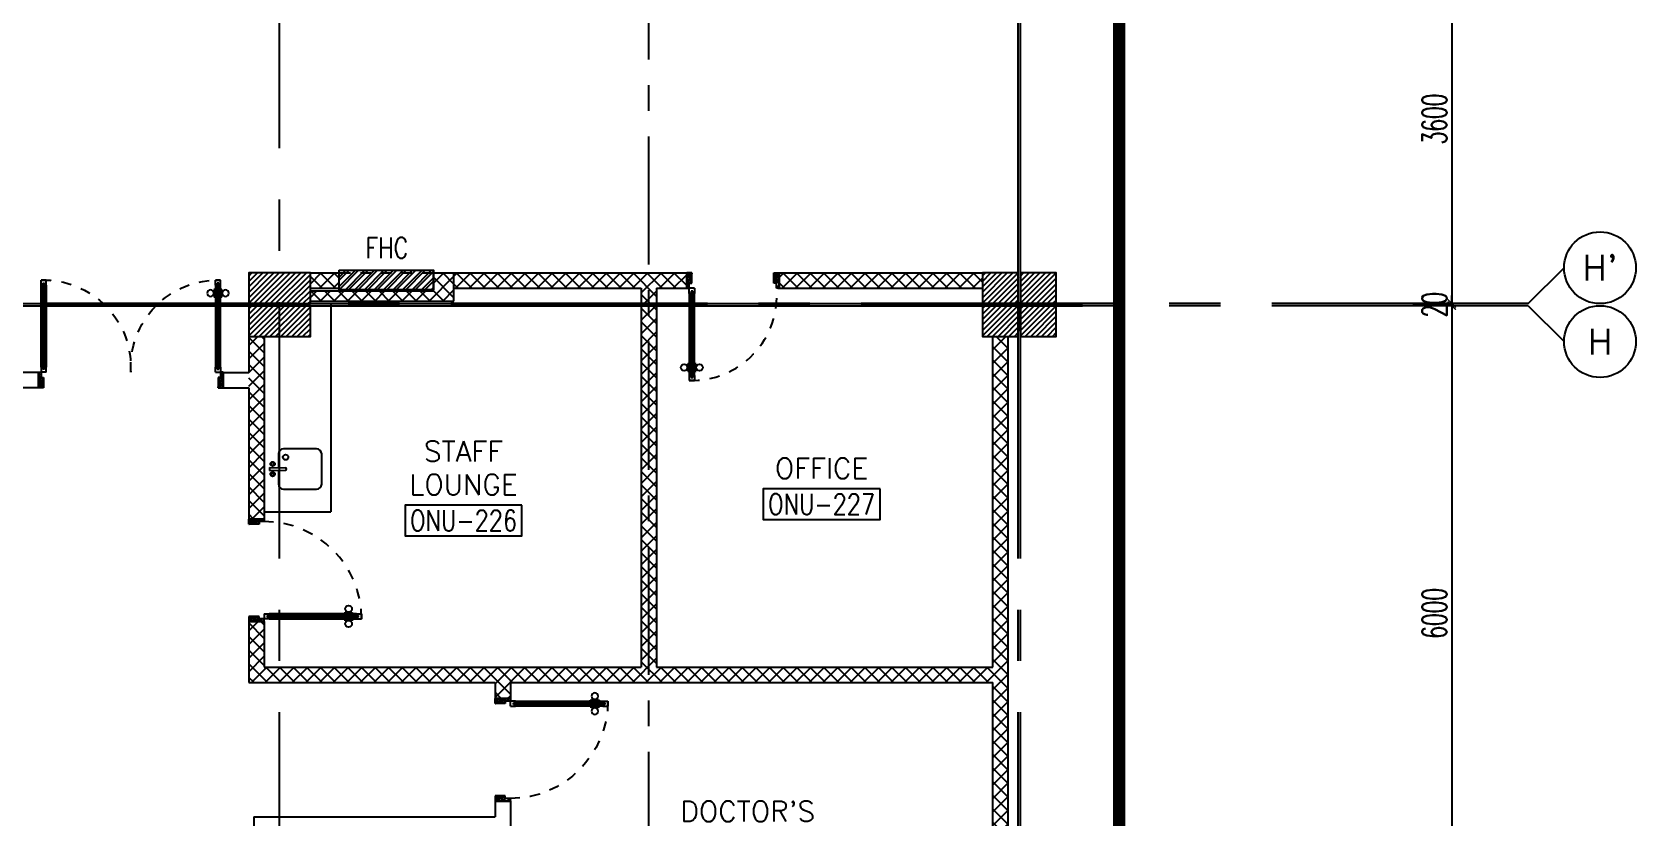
# Model space of a CAD drawing. Extents: x 88808.2 to 88899.2, y 39921.6 to 40001.1.
# Drawn here: x 88883.56 to 88899.19, y 39951.09 to 39958.75 of the extents above; entities that cross this region are included whole.
import ezdxf
from ezdxf.enums import TextEntityAlignment as Align

# ---------------------------------------------------------------- set-up
doc = ezdxf.new("R2010")
doc.units = 0
doc.header["$MEASUREMENT"] = 0
doc.header["$PDMODE"] = 34
for name, pattern in [('CENTER', [2, 1.25, -0.25, 0.25, -0.25]), ('CENTER2', [1.125, 0.75, -0.125, 0.125, -0.125]), ('CENTERX2', [4, 2.5, -0.5, 0.5, -0.5]), ('HIDDEN', [0.375, 0.25, -0.125])]:
    doc.linetypes.add(name, pattern=pattern)
doc.layers.get('0').update_dxf_attribs({"linetype": 'CONTINUOUS'})
doc.layers.get('DEFPOINTS').update_dxf_attribs({"linetype": 'CONTINUOUS'})
for name, color, linetype in [('AX-CR', 2, 'CONTINUOUS'), ('AX-DIM', 4, 'CONTINUOUS'), ('AX-TXT', 2, 'CONTINUOUS'), ('AXES', 11, 'CENTERX2'), ('AXES1', 11, 'CENTER'), ('COL', 2, 'CONTINUOUS'), ('DOOR', 7, 'CONTINUOUS'), ('EJ', 9, 'CONTINUOUS'), ('ELEV', 2, 'CONTINUOUS'), ('FHC', 4, 'CONTINUOUS'), ('HAT', 8, 'CONTINUOUS'), ('ME-FIX', 7, 'CONTINUOUS'), ('RM-BOX', 4, 'CONTINUOUS'), ('RM-NAME', 2, 'CONTINUOUS'), ('RM-NO', 2, 'CONTINUOUS'), ('WALL', 2, 'CONTINUOUS'), ('WallType', 11, 'CONTINUOUS')]:
    doc.layers.add(name, color=color, linetype=linetype)
doc.styles.add('ROMANS', font='ROMANS.shx', dxfattribs={"width": 0.6})
doc.dimstyles.new('DIM-OUT', dxfattribs={"dimscale": 0, "dimtxt": 0.24, "dimasz": 0.08, "dimexe": 0.02, "dimexo": 0.02, "dimgap": 0.05, "dimtad": 1, "dimdec": 0, "dimlfac": 1000, "dimzin": 0, "dimdsep": 46, "dimtxsty": 'ROMANS', "dimblk1": 'ARCHTICK', "dimblk2": 'ARCHTICK', "dimsah": 1, "dimcen": 0.01, "dimdle": 0.08, "dimclrd": 4, "dimclre": 4, "dimclrt": 2, "dimadec": 0, "dimazin": 0, "dimtp": 2, "dimtm": 2, "dimtfac": 0.114286, "dimtdec": 0, "dimtix": 1, "dimtmove": 2, "dimatfit": 3, "dimldrblk": 'ARCHTICK', "dimfxl": 0, "dimtolj": 1, "dimtzin": 0, "dimarcsym": 0})

# ---------------------------------------------------------------- blocks, each defined once
blk = doc.blocks.new('D1000')
at = {"layer": 'DOOR', "color": 7, "linetype": 'ByBlock'}
for p, q in [((0, 0), (-150, 0)), ((-150, 0), (-150, -25)), ((-150, 0), (0, 0)), ((0, -50), (-114, 0)), ((0, -50), (-40, 0)), ((0, -50), (0, 0)), ((-1050, -25), (-1100, -25)), ((-1100, -75), (-1100, -25)), ((-1100, -25), (-1100, -75)), ((-1050, -75), (-1100, -75)), ((-1050, -42), (-1070, -42)), ((-1070, -42), (-1070, -58)), ((-1050, -58), (-1070, -58)), ((-1050, -25), (-1050, -42)), ((-1050, -58), (-1050, -75)), ((-928, -18), (-1018, -18)), ((-1018, -25), (-1018, -18)), ((-1018, -75), (-1018, -82)), ((-928, -82), (-1018, -82)), ((-1005, -9), (-940, -9)), ((-1005, -18), (-1005, -9)), ((-1005, -18), (-940, -18)), ((-1005, -82), (-940, -82)), ((-1005, -82), (-1005, -91)), ((-1005, -91), (-940, -91)), ((-940, -18), (-940, -9)), ((-940, -82), (-940, -91)), ((-928, -25), (-928, -18)), ((-928, -75), (-928, -82)), ((-200, -42), (-200, -25)), ((-200, -25), (-150, -25)), ((-180, -42), (-200, -42)), ((-200, -75), (-200, -58)), ((-200, -58), (-180, -58)), ((-150, -75), (-200, -75)), ((-180, -58), (-180, -42)), ((-150, -75), (-150, -25)), ((-150, -25), (-100, -25)), ((-100, -25), (-100, -50)), ((0, -50), (-100, -37)), ((-100, -50), (0, -50)), ((-150, -975), (-100, -975)), ((-150, -1000), (-150, -975)), ((-150, -1000), (0, -1000)), ((0, -1000), (-150, -1000)), ((0, -950), (-114, -1000)), ((-100, -975), (-100, -950)), ((0, -950), (-100, -963)), ((-100, -950), (0, -950)), ((0, -950), (-40, -1000)), ((0, -950), (0, -1000))]:
    blk.add_line(p, q, dxfattribs=at)
at = {"layer": 'DOOR', "linetype": 'ByBlock'}
for p, q in [((-200, -25), (-1050, -25)), ((-200, -42), (-1050, -42)), ((-200, -58), (-1050, -58)), ((-1050, -75), (-200, -75))]:
    blk.add_line(p, q, dxfattribs=at)
at = {"layer": 'DOOR', "color": 7, "linetype": 'ByBlock'}
for centre in [(-973, 23), (-973, -124)]:
    blk.add_circle(centre, 32.4, dxfattribs=at)
for centre, radius, start, end in [((0, -50), 134, 158.1598, 169.28), ((0, -50), 74.4, 137.7764, 180), ((0, -50), 54.4, 113.2074, 180), ((0, -50), 154, 161.1053, 166.2858), ((0, -50), 114, 154.0838, 167.3774), ((0, -50), 94.4, 148.0182, 180), ((0, -50), 34.4, 90, 180), ((0, -50), 14.4, 90, 180), ((0, -950), 154, 193.7142, 198.8947), ((0, -950), 134, 190.72, 201.8402), ((0, -950), 94.4, 180, 211.9818), ((0, -950), 74.4, 180, 222.2236), ((0, -950), 54.4, 180, 246.7926), ((0, -950), 34.4, 180, 270), ((0, -950), 14.4, 180, 270)]:
    blk.add_arc(centre, radius, start, end, dxfattribs=at)
at = {"layer": 'DOOR', "linetype": 'HIDDEN', "ltscale": 0.5}
blk.add_arc((-149, -24), 951, 180.0434, 269.9667, dxfattribs=at)
blk = doc.blocks.new('C5')
at = {"layer": 'HAT', "linetype": 'ByBlock'}
h = blk.add_hatch(dxfattribs=at)
h.set_pattern_fill('ANSI31', color=256, scale=300, style=0)
h.set_pattern_definition([(45, (-223356.182, -51411.005), (-26.516504, 26.516504), [])])
h.paths.add_polyline_path([(300, 300), (0, 300), (0, 0), (300, 0)])
h.paths.add_polyline_path([(600, 300), (300, 300), (300, 0), (600, 0)])
at = {"layer": 'COL'}
blk.add_lwpolyline([(600, 300), (0, 300), (0, 0), (600, 0)], close=True, dxfattribs=at)
blk = doc.blocks.new('A$C272A55A0')
at = {"layer": 'DOOR', "color": 0, "linetype": 'ByBlock'}
for p, q in [((0, 900), (0, 1050)), ((50, 1050), (0, 1050)), ((25, 950), (50, 950)), ((25, 900), (25, 950)), ((50, 950), (50, 1050)), ((1750, 950), (1750, 1050)), ((1750, 1050), (1800, 1050)), ((1775, 950), (1750, 950)), ((1775, 900), (1775, 950)), ((1800, 1050), (1800, 900)), ((0, 900), (25, 900)), ((75, 900), (25, 900)), ((25, 850), (25, 900)), ((42, 850), (25, 850)), ((58, 870), (42, 870)), ((42, 870), (42, 850)), ((58, 850), (58, 870)), ((75, 850), (58, 850)), ((75, 900), (75, 850)), ((1725, 900), (1775, 900)), ((1725, 900), (1725, 850)), ((1725, 850), (1742, 850)), ((1742, 870), (1758, 870)), ((1742, 850), (1742, 870)), ((1758, 870), (1758, 850)), ((1758, 850), (1775, 850)), ((1800, 900), (1775, 900)), ((1775, 850), (1775, 900)), ((1718, 160), (1709, 160)), ((1709, 95), (1709, 160)), ((1725, 173), (1718, 173)), ((1718, 173), (1718, 83)), ((1718, 95), (1718, 160)), ((1775, 173), (1782, 173)), ((1782, 173), (1782, 83)), ((1782, 160), (1791, 160)), ((1782, 95), (1782, 160)), ((1791, 95), (1791, 160)), ((25, 50), (42, 50)), ((25, 50), (25, 0)), ((25, 0), (75, 0)), ((75, 0), (25, 0)), ((42, 50), (42, 30)), ((42, 30), (58, 30)), ((58, 50), (75, 50)), ((58, 50), (58, 30)), ((75, 50), (75, 0)), ((1718, 95), (1709, 95)), ((1725, 83), (1718, 83)), ((1742, 50), (1725, 50)), ((1725, 50), (1725, 0)), ((1775, 0), (1725, 0)), ((1725, 0), (1775, 0)), ((1742, 50), (1742, 30)), ((1758, 30), (1742, 30)), ((1775, 50), (1758, 50)), ((1758, 50), (1758, 30)), ((1775, 83), (1782, 83)), ((1775, 50), (1775, 0)), ((1782, 95), (1791, 95))]:
    blk.add_line(p, q, dxfattribs=at)
at = {"layer": 'DOOR', "color": 9, "linetype": 'ByBlock'}
for p, q in [((50, 1050), (0, 1010)), ((50, 1050), (0, 937)), ((50, 1050), (37, 950)), ((1750, 1050), (1800, 1010)), ((1750, 1050), (1800, 937)), ((1750, 1050), (1763, 950))]:
    blk.add_line(p, q, dxfattribs=at)
at = {"layer": 'DOOR', "linetype": 'ByBlock'}
for p, q in [((25, 850), (25, 50)), ((42, 850), (42, 50)), ((58, 850), (58, 50)), ((75, 50), (75, 850)), ((1725, 50), (1725, 850)), ((1742, 850), (1742, 50)), ((1758, 850), (1758, 50)), ((1775, 850), (1775, 50))]:
    blk.add_line(p, q, dxfattribs=at)
at = {"layer": 'DOOR', "color": 0, "linetype": 'ByBlock'}
for centre in [(1676, 128), (1824, 128)]:
    blk.add_circle(centre, 32.4, dxfattribs=at)
at = {"layer": 'DOOR', "color": 9, "linetype": 'ByBlock'}
for centre, radius, start, end in [((50, 1050), 54.4, 203.2074, 270), ((50, 1050), 74.4, 227.7764, 270), ((50, 1050), 94.4, 238.0182, 270), ((50, 1050), 114, 244.0838, 257.3774), ((50, 1050), 34.4, 180, 270), ((50, 1050), 14.4, 180, 270), ((1750, 1050), 14.4, 270, 0), ((1750, 1050), 34.4, 270, 0), ((1750, 1050), 54.4, 270, 336.7926), ((1750, 1050), 74.4, 270, 312.2236), ((1750, 1050), 94.4, 270, 301.9818), ((1750, 1050), 114, 282.6226, 295.9162), ((50, 1050), 134, 248.1598, 259.28), ((50, 1050), 154, 251.1053, 256.2858), ((1750, 1050), 134, 280.72, 291.8402), ((1750, 1050), 154, 283.7142, 288.8947)]:
    blk.add_arc(centre, radius, start, end, dxfattribs=at)
at = {"layer": 'DOOR', "linetype": 'HIDDEN', "ltscale": 0.5}
for centre, start, end in [((50, 851), 268.3174, 3.2965), ((1750, 851), 176.7035, 271.6826)]:
    blk.add_arc(centre, 851, start, end, dxfattribs=at)
at = {"layer": 'WALL', "linetype": 'ByBlock'}
blk.add_line((1800, 900), (1800, 1050), dxfattribs=at)
blk = doc.blocks.new('DOOR90')
at = {"layer": 'DOOR', "linetype": 'ByBlock'}
for p, q in [((0, 0), (-150, 0)), ((-200, -25), (-1000, -25)), ((-200, -42), (-1000, -42)), ((-200, -58), (-1000, -58)), ((-1000, -75), (-200, -75))]:
    blk.add_line(p, q, dxfattribs=at)
at = {"layer": 'DOOR', "color": 0, "linetype": 'ByBlock'}
for p, q in [((-150, 0), (-150, -25)), ((-150, 0), (0, 0)), ((0, -50), (0, 0)), ((-1050, -25), (-1050, -75)), ((-1050, -75), (-1050, -25)), ((-1000, -25), (-1050, -25)), ((-1000, -75), (-1050, -75)), ((-1020, -42), (-1020, -58)), ((-1000, -42), (-1020, -42)), ((-1000, -58), (-1020, -58)), ((-1000, -25), (-1000, -42)), ((-1000, -58), (-1000, -75)), ((-968, -25), (-968, -18)), ((-878, -18), (-968, -18)), ((-968, -75), (-968, -82)), ((-878, -82), (-968, -82)), ((-955, -18), (-955, -9)), ((-955, -9), (-890, -9)), ((-955, -18), (-890, -18)), ((-955, -82), (-955, -91)), ((-955, -82), (-890, -82)), ((-955, -91), (-890, -91)), ((-890, -18), (-890, -9)), ((-890, -82), (-890, -91)), ((-878, -25), (-878, -18)), ((-878, -75), (-878, -82)), ((-200, -42), (-200, -25)), ((-200, -25), (-150, -25)), ((-180, -42), (-200, -42)), ((-200, -75), (-200, -58)), ((-200, -58), (-180, -58)), ((-150, -75), (-200, -75)), ((-180, -58), (-180, -42)), ((-150, -75), (-150, -25)), ((-150, -25), (-100, -25)), ((-100, -25), (-100, -50)), ((-100, -50), (0, -50)), ((-150, -900), (-150, -875)), ((-150, -875), (-100, -875)), ((0, -900), (-150, -900)), ((-150, -900), (0, -900)), ((-100, -850), (0, -850)), ((-100, -875), (-100, -850)), ((0, -850), (0, -900))]:
    blk.add_line(p, q, dxfattribs=at)
at = {"layer": 'DOOR', "color": 9, "linetype": 'ByBlock'}
for p, q in [((0, -50), (-114, 0)), ((0, -50), (-40, 0)), ((0, -50), (-100, -37)), ((0, -850), (-114, -900)), ((0, -850), (-100, -863)), ((0, -850), (-40, -900))]:
    blk.add_line(p, q, dxfattribs=at)
at = {"layer": 'DOOR', "color": 0, "linetype": 'ByBlock'}
for centre in [(-923, 24), (-923, -124)]:
    blk.add_circle(centre, 32.4, dxfattribs=at)
at = {"layer": 'DOOR', "color": 9, "linetype": 'ByBlock'}
for centre, radius, start, end in [((0, -50), 74.4, 137.7764, 180), ((0, -50), 54.4, 113.2074, 180), ((0, -50), 154, 161.1053, 166.2858), ((0, -50), 134, 158.1598, 169.28), ((0, -50), 114, 154.0838, 167.3774), ((0, -50), 94.4, 148.0182, 180), ((0, -50), 34.4, 90, 180), ((0, -50), 14.4, 90, 180), ((0, -850), 154, 193.7142, 198.8947), ((0, -850), 134, 190.72, 201.8402), ((0, -850), 94.4, 180, 211.9818), ((0, -850), 74.4, 180, 222.2236), ((0, -850), 54.4, 180, 246.7926), ((0, -850), 34.4, 180, 270), ((0, -850), 14.4, 180, 270)]:
    blk.add_arc(centre, radius, start, end, dxfattribs=at)
at = {"layer": 'DOOR', "linetype": 'HIDDEN', "ltscale": 0.5}
blk.add_arc((-222, -50), 828, 178.2701, 275.003, dxfattribs=at)
blk = doc.blocks.new('RM1')
at = {"layer": 'RM-BOX'}
blk.add_lwpolyline([(570, -200), (-570, -200), (-570, -500), (570, -500)], close=True, dxfattribs=at)
at = {"layer": 'RM-NAME', "style": 'ROMANS'}
for tag, p in [('ROOMNAME1', (0, 324)), ('ROOMNAME2', (0, 0))]:
    blk.add_attdef(tag, text='', height=200, dxfattribs=at).set_placement(p, align=Align.MIDDLE)
at = {"layer": 'RM-NO', "style": 'ROMANS', "width": 0.8}
blk.add_attdef('ROOMNO', text='', height=200, dxfattribs=at).set_placement((0, -350), align=Align.MIDDLE)
blk = doc.blocks.new('C7')
at = {"layer": 'HAT'}
h = blk.add_hatch(dxfattribs=at)
h.set_pattern_fill('ANSI31', color=256, scale=300, style=0)
h.set_pattern_definition([(45, (-248876.182, -51411.005), (-26.5165043, 26.5165043), [])])
h.paths.add_polyline_path([(350, 300), (250, 300), (0, 300), (0, 0), (350, 0)])
at = {"layer": 'COL'}
blk.add_lwpolyline([(0, 300), (0, 0), (350, 0), (350, 300)], close=True, dxfattribs=at)
blk = doc.blocks.new('_ARCHTICK')
at = {"color": 0, "linetype": 'ByBlock', "const_width": 0.15}
blk.add_lwpolyline([(-0.5, -0.5), (0.5, 0.5)], dxfattribs=at)
blk = doc.blocks.new('*D790')
at = {"layer": 'AX-DIM', "color": 4, "lineweight": -2}
for p, q in [((88897.395, 39956.1), (88897.395, 39956.18)), ((88897.015, 39956.1), (88897.415, 39956.1)), ((88897.015, 39956.08), (88897.415, 39956.08)), ((88897.395, 39956.1), (88897.395, 39956.08)), ((88897.395, 39956.08), (88897.395, 39956))]:
    blk.add_line(p, q, dxfattribs=at)
at = {"layer": 'DEFPOINTS', "color": 0}
for p in [(88896.995, 39956.1), (88896.995, 39956.08), (88897.395, 39956.08)]:
    blk.add_point(p, dxfattribs=at)
at = {"layer": 'AX-DIM', "color": 4, "lineweight": -2, "xscale": 0.08, "yscale": 0.08, "zscale": 0.08}
for p, rotation in [((88897.395, 39956.1), 270), ((88897.395, 39956.08), 90)]:
    blk.add_blockref('_ARCHTICK', p, dxfattribs=dict(at, rotation=rotation))
at = {"layer": 'AX-DIM', "color": 2, "insert": (88897.225, 39956.09), "char_height": 0.24, "attachment_point": 5, "rotation": 90, "style": 'ROMANS'}
blk.add_mtext('\\A1;20', dxfattribs=at)
blk = doc.blocks.new('*D791')
at = {"layer": 'AX-DIM', "color": 4, "lineweight": -2}
for p, q in [((88897.395, 39959.78), (88897.395, 39956.02)), ((88897.015, 39959.7), (88897.415, 39959.7)), ((88897.015, 39956.1), (88897.415, 39956.1))]:
    blk.add_line(p, q, dxfattribs=at)
at = {"layer": 'DEFPOINTS', "color": 0}
for p in [(88896.995, 39959.7), (88896.995, 39956.1), (88897.395, 39956.1)]:
    blk.add_point(p, dxfattribs=at)
at = {"layer": 'AX-DIM', "color": 4, "lineweight": -2, "xscale": 0.08, "yscale": 0.08, "zscale": 0.08}
for p, rotation in [((88897.395, 39959.7), 90), ((88897.395, 39956.1), 270)]:
    blk.add_blockref('_ARCHTICK', p, dxfattribs=dict(at, rotation=rotation))
at = {"layer": 'AX-DIM', "color": 2, "insert": (88897.225, 39957.9), "char_height": 0.24, "attachment_point": 5, "rotation": 90, "style": 'ROMANS'}
blk.add_mtext('\\A1;3600', dxfattribs=at)
blk = doc.blocks.new('*D792')
at = {"layer": 'AX-DIM', "color": 4, "lineweight": -2}
for p, q in [((88897.395, 39956.16), (88897.395, 39950)), ((88897.015, 39956.08), (88897.415, 39956.08)), ((88897.015, 39950.08), (88897.415, 39950.08))]:
    blk.add_line(p, q, dxfattribs=at)
at = {"layer": 'DEFPOINTS', "color": 0}
for p in [(88896.995, 39956.08), (88896.995, 39950.08), (88897.395, 39950.08)]:
    blk.add_point(p, dxfattribs=at)
at = {"layer": 'AX-DIM', "color": 4, "lineweight": -2, "xscale": 0.08, "yscale": 0.08, "zscale": 0.08}
for p, rotation in [((88897.395, 39956.08), 90), ((88897.395, 39950.08), 270)]:
    blk.add_blockref('_ARCHTICK', p, dxfattribs=dict(at, rotation=rotation))
at = {"layer": 'AX-DIM', "color": 2, "insert": (88897.225, 39953.08), "char_height": 0.24, "attachment_point": 5, "rotation": 90, "style": 'ROMANS'}
blk.add_mtext('\\A1;6000', dxfattribs=at)
blk = doc.blocks.new('AXR')
at = {"layer": 'AX-CR'}
blk.add_circle((350, 0), 350, dxfattribs=at)
at = {"layer": 'AX-TXT', "style": 'ROMANS'}
blk.add_attdef('AX', text='', height=250, dxfattribs=at).set_placement((350, 0), align=Align.MIDDLE)

msp = doc.modelspace()

# ---------------------------------------------------------------- hatches: boundary and pattern name
at = {"layer": 'FHC', "linetype": 'ByBlock', "ltscale": 0.3}
h = msp.add_hatch(dxfattribs=at)
h.set_pattern_fill('ANSI32', color=11, scale=0.175, style=0)
h.set_pattern_definition([(45, (88654.354076, 39925.18356), (-0.046403883, 0.046403883), []), (45, (88654.38501, 39925.18356), (-0.046403883, 0.046403883), [])])
h.paths.add_polyline_path([(88887.4703, 39956.2346), (88887.4703, 39956.4246), (88886.5503, 39956.4246), (88886.5503, 39956.2346)])
h.paths.add_polyline_path([(88886.3376, 39955.8134), (88886.3376, 39956.2343), (88886.6001, 39956.2343), (88886.6001, 39955.8134)], flags=9)
at = {"layer": 'WallType', "linetype": 'Continuous'}
h = msp.add_hatch(dxfattribs=at)
h.set_pattern_fill('ANSI37', color=256, scale=0.75, style=0)
h.paths.add_polyline_path([(88885.8203, 39955.7796), (88885.6703, 39955.7796), (88885.6703, 39955.4296), (88885.6703, 39953.9996), (88885.8203, 39953.9996)])
h.paths.add_polyline_path([(88887.6703, 39956.2496), (88887.6703, 39956.3996), (88887.4703, 39956.3996), (88887.4703, 39956.2246), (88886.2703, 39956.2246), (88886.2703, 39956.1246), (88887.6703, 39956.1246)])
h.paths.add_polyline_path([(88886.5503, 39956.3996), (88886.2703, 39956.3996), (88886.2703, 39956.2496), (88886.5503, 39956.2496)], flags=17)
h = msp.add_hatch(dxfattribs=at)
h.set_pattern_fill('ANSI37', color=256, scale=0.75, style=0)
h.paths.add_polyline_path([(88889.5703, 39956.3996), (88887.6703, 39956.3996), (88887.6703, 39956.2496), (88889.4953, 39956.2496), (88889.4953, 39956.0996), (88889.5703, 39956.0996)])
h.paths.add_polyline_path([(88889.9384, 39956.3996), (88889.5703, 39956.3996), (88889.5703, 39956.0996), (88889.6453, 39956.0996), (88889.6453, 39956.2496), (88889.9384, 39956.2496)])
h.paths.add_polyline_path([(88892.8203, 39956.3996), (88890.8384, 39956.3996), (88890.8384, 39956.2496), (88892.8203, 39956.2496)])
h.paths.add_polyline_path([(88893.0703, 39955.7796), (88892.9203, 39955.7796), (88892.9203, 39952.5546), (88889.6453, 39952.5546), (88889.6453, 39956.0796), (88889.5703, 39956.0796), (88889.5703, 39952.4046), (88892.9203, 39952.4046), (88892.9203, 39950.4296), (88893.0703, 39950.4296)])
h.paths.add_polyline_path([(88889.5703, 39956.0796), (88889.4953, 39956.0796), (88889.4953, 39952.5546), (88885.9703, 39952.5546), (88885.9703, 39952.4046), (88888.0703, 39952.4046), (88888.0703, 39952.2496), (88888.2203, 39952.2496), (88888.2203, 39952.4046), (88889.5703, 39952.4046)])
h.paths.add_polyline_path([(88885.9703, 39952.5546), (88885.8203, 39952.5546), (88885.8203, 39952.9996), (88885.6703, 39952.9996), (88885.6703, 39952.4046), (88885.9703, 39952.4046)])

# ---------------------------------------------------------------- linework, layer by layer
at = {"layer": 'AXES'}
for p, q in [((88885.9703, 39921.6153), (88885.9703, 40000.4279)), ((88893.1703, 39921.6153), (88893.1703, 40000.0779)), ((88893.1903, 39921.6153), (88893.1903, 40000.0779)), ((88898.1394, 39956.0996), (88898.4894, 39956.4496)), ((88898.1394, 39956.0996), (88876.9703, 39956.0996)), ((88898.1394, 39956.0796), (88876.9703, 39956.0796)), ((88898.1394, 39956.0796), (88898.4894, 39955.7296))]:
    msp.add_line(p, q, dxfattribs=at)
at = {"layer": 'AXES1'}
msp.add_line((88889.5703, 39928.4796), (88889.5703, 39987.2996), dxfattribs=at)
at = {"layer": 'COL', "linetype": 'ByBlock'}
msp.add_line((88893.1703, 39956.3496), (88893.1703, 39955.8296), dxfattribs=at)
at = {"layer": 'EJ'}
for p, q in [((88893.1703, 39956.3496), (88893.1703, 39959.4496)), ((88893.1903, 39956.3496), (88893.1903, 39959.4496))]:
    msp.add_line(p, q, dxfattribs=at)
at = {"layer": 'EJ', "color": 8}
for p, q in [((88818.4803, 39956.0996), (88893.7957, 39956.0996)), ((88818.4803, 39956.0796), (88893.7957, 39956.0796))]:
    msp.add_line(p, q, dxfattribs=at)
at = {"layer": 'ELEV', "linetype": 'CENTER2', "const_width": 0.12}
msp.add_lwpolyline([(88894.1545, 39926.0796), (88894.1545, 39989.6996)], dxfattribs=at)
at = {"layer": 'FHC', "color": 250, "linetype": 'HIDDEN', "ltscale": 0.25}
msp.add_line((88886.56, 39956.3996), (88887.4546, 39956.3996), dxfattribs=at)
at = {"layer": 'FHC', "linetype": 'ByBlock', "ltscale": 0.3}
msp.add_lwpolyline([(88886.5503, 39956.4246), (88887.4703, 39956.4246), (88887.4703, 39956.2346), (88886.5503, 39956.2346)], close=True, dxfattribs=at)
at = {"layer": 'ME-FIX'}
for p, q in [((88886.4703, 39956.0996), (88886.4703, 39954.0708)), ((88885.9598, 39954.6335), (88885.9598, 39954.497)), ((88886.3307, 39954.6834), (88886.0096, 39954.6834)), ((88886.3806, 39954.3406), (88886.3806, 39954.6335)), ((88885.8716, 39954.5031), (88886.0268, 39954.497)), ((88885.8716, 39954.5031), (88885.8716, 39954.471)), ((88885.8716, 39954.471), (88886.0268, 39954.477)), ((88885.9598, 39954.477), (88885.9598, 39954.3406)), ((88886.0096, 39954.2907), (88886.3307, 39954.2907)), ((88885.8203, 39954.0708), (88886.4703, 39954.0708))]:
    msp.add_line(p, q, dxfattribs=at)
for centre, radius in [((88886.0292, 39954.6015), 0.0255), ((88885.9027, 39954.5368), 0.0217), ((88885.9027, 39954.4373), 0.0217), ((88885.9027, 39954.5368), 0.014), ((88885.9027, 39954.4373), 0.014)]:
    msp.add_circle(centre, radius, dxfattribs=at)
for centre, radius, start, end in [((88886.0096, 39954.6335), 0.0499, 90, 180), ((88886.3307, 39954.6335), 0.0499, 0, 90), ((88886.0268, 39954.487), 0.00997, 270, 90), ((88886.0096, 39954.3406), 0.0499, 180, 270), ((88886.3307, 39954.3406), 0.0499, 270, 0)]:
    msp.add_arc(centre, radius, start, end, dxfattribs=at)
at = {"layer": 'WALL', "linetype": 'ByBlock'}
for p, q in [((88886.2703, 39956.3996), (88886.5503, 39956.3996)), ((88887.4703, 39956.3996), (88889.9384, 39956.3996)), ((88887.4703, 39956.2246), (88887.4703, 39956.3996)), ((88889.9384, 39956.3996), (88889.9384, 39956.2496)), ((88890.8384, 39956.3996), (88892.8203, 39956.3996)), ((88890.8384, 39956.3996), (88890.8384, 39956.2496)), ((88886.2703, 39956.2496), (88886.5503, 39956.2496)), ((88886.2703, 39956.2246), (88887.4703, 39956.2246)), ((88887.6703, 39956.2496), (88889.4953, 39956.2496)), ((88887.6703, 39956.1246), (88887.6703, 39956.2496)), ((88889.4953, 39956.2496), (88889.4953, 39952.5546)), ((88889.6453, 39956.2496), (88889.7805, 39956.2496)), ((88889.6453, 39956.2496), (88889.9384, 39956.2496)), ((88889.6453, 39956.2496), (88889.6453, 39952.5546)), ((88890.8384, 39956.2496), (88892.8169, 39956.2496)), ((88886.2703, 39956.1246), (88887.6703, 39956.1246)), ((88885.8203, 39955.7796), (88885.8203, 39953.9996)), ((88885.4203, 39955.2796), (88885.4203, 39955.4296)), ((88885.6703, 39955.2796), (88885.6703, 39953.9996)), ((88885.6703, 39953.9996), (88885.8203, 39953.9996)), ((88885.6703, 39952.9996), (88885.6703, 39952.4046)), ((88885.6703, 39952.9996), (88885.8203, 39952.9996)), ((88885.8203, 39952.9996), (88885.8203, 39952.5546)), ((88885.8203, 39952.5546), (88889.4953, 39952.5546)), ((88889.6453, 39952.5546), (88892.9203, 39952.5546)), ((88885.6703, 39952.4046), (88888.0703, 39952.4046)), ((88888.0703, 39952.4046), (88888.0703, 39952.2496)), ((88888.2203, 39952.4046), (88892.9203, 39952.4046)), ((88888.2203, 39952.4046), (88888.2203, 39952.2496)), ((88888.2203, 39952.2496), (88888.0703, 39952.2496)), ((88888.2203, 39951.2496), (88888.0703, 39951.2496)), ((88888.0703, 39951.2496), (88888.0703, 39951.0946)), ((88888.2203, 39951.2496), (88888.2203, 39951.0946)), ((88885.7203, 39951.0946), (88888.0703, 39951.0946)), ((88885.7203, 39951.0946), (88885.7203, 39948.9946)), ((88888.2203, 39951.0946), (88888.2203, 39950.7946))]:
    msp.add_line(p, q, dxfattribs=at)
at = {"layer": 'WALL', "linetype": 'Continuous'}
for p, q in [((88887.6703, 39956.2496), (88887.6703, 39956.3996)), ((88887.6703, 39956.1246), (88887.6703, 39956.1246))]:
    msp.add_line(p, q, dxfattribs=at)
at = {"layer": 'WALL'}
for p, q in [((88885.6703, 39955.7796), (88885.6703, 39955.4296)), ((88892.9203, 39952.5546), (88892.9203, 39955.7796)), ((88893.0703, 39950.4296), (88893.0703, 39955.7796)), ((88883.6203, 39955.4296), (88883.3703, 39955.4296)), ((88883.6203, 39955.2796), (88883.6203, 39955.4296)), ((88885.4203, 39955.4296), (88885.6703, 39955.4296)), ((88883.6203, 39955.2796), (88883.3703, 39955.2796)), ((88885.4203, 39955.2796), (88885.6703, 39955.2796)), ((88892.9203, 39950.4296), (88892.9203, 39952.4046))]:
    msp.add_line(p, q, dxfattribs=at)

# ---------------------------------------------------------------- block references
at = {"layer": 'AXES', "xscale": 0.001000000003841706, "yscale": 0.000999999996565748, "zscale": 0.001}
for p, values in [((88898.4894, 39956.4496), {'AX': "H'"}), ((88898.4894, 39955.7296), {'AX': 'H'})]:
    msp.add_blockref('AXR', p, dxfattribs=at).add_auto_attribs(values)
at = {"layer": 'COL', "xscale": 0.001000000003841706, "yscale": 0.000999999996565748, "zscale": 0.001}
for name, p in [('C5', (88885.6703, 39956.0996)), ('C7', (88892.8203, 39956.0996)), ('C7', (88893.1903, 39956.0996)), ('C5', (88885.6703, 39955.7796)), ('C7', (88892.8203, 39955.7796)), ('C7', (88893.1903, 39955.7796))]:
    msp.add_blockref(name, p, dxfattribs=at)
at = {"layer": 'DOOR', "color": 0, "linetype": 'ByBlock', "yscale": 0.000999999996565748, "zscale": 0.001}
for name, p, xscale, rotation in [('A$C272A55A0', (88883.6203, 39956.3299), -0.001000000003841706, 180), ('DOOR90', (88889.9384, 39956.3996), 0.000999999996565748, 90)]:
    msp.add_blockref(name, p, dxfattribs=dict(at, xscale=xscale, rotation=rotation))
at = {"layer": 'DOOR', "color": 0, "linetype": 'Continuous', "xscale": 0.001000000003841706, "yscale": 0.000999999996565748, "zscale": 0.001, "rotation": 180}
msp.add_blockref('D1000', (88885.6703, 39952.9996), dxfattribs=at)
at = {"layer": 'DOOR', "color": 0, "linetype": 'Continuous', "xscale": -0.001000000003841706, "yscale": 0.000999999996565748, "zscale": 0.001}
msp.add_blockref('D1000', (88888.0703, 39952.2496), dxfattribs=at)
at = {"layer": 'RM-NO', "xscale": 0.001000000003841706, "yscale": 0.000999999996565748, "zscale": 0.001}
for p, values in [((88887.763, 39954.3351), {'ROOMNO': 'ONU-226', 'ROOMNAME2': 'LOUNGE', 'ROOMNAME1': 'STAFF'}), ((88891.2522, 39954.4941), {'ROOMNO': 'ONU-227', 'ROOMNAME2': 'OFFICE'}), ((88890.5331, 39950.8255), {'ROOMNO': 'ONU-228', 'ROOMNAME2': 'ON-CALL', 'ROOMNAME1': " DOCTOR'S "})]:
    msp.add_blockref('RM1', p, dxfattribs=at).add_auto_attribs(values)

# ---------------------------------------------------------------- texts
at = {"layer": 'FHC', "style": 'ROMANS', "width": 0.8}
msp.add_text('FHC', height=0.2, dxfattribs=at).set_placement((88886.8068, 39956.5438))

# ---------------------------------------------------------------- dimensions: what is measured, and where the dimension line sits
at = {"layer": 'AX-DIM'}
for base, p1, p2, picture, middle in [((88897.3951, 39956.0996), (88896.9951, 39959.6996), (88896.9951, 39956.0996), '*D791', (88897.2251, 39957.8996)), ((88897.3951, 39956.0796), (88896.9951, 39956.0996), (88896.9951, 39956.0796), '*D790', (88897.2251, 39956.0896)), ((88897.3951, 39950.0796), (88896.9951, 39956.0796), (88896.9951, 39950.0796), '*D792', (88897.2251, 39953.0796))]:
    dim = msp.add_linear_dim(base=base, p1=p1, p2=p2, angle=270, dimstyle='DIM-OUT', override={"dimscale": 1}, dxfattribs=at)
    dim.commit()
    dim.dimension.update_dxf_attribs({"geometry": picture, "text_midpoint": middle})

doc.saveas('drawing.dxf')
